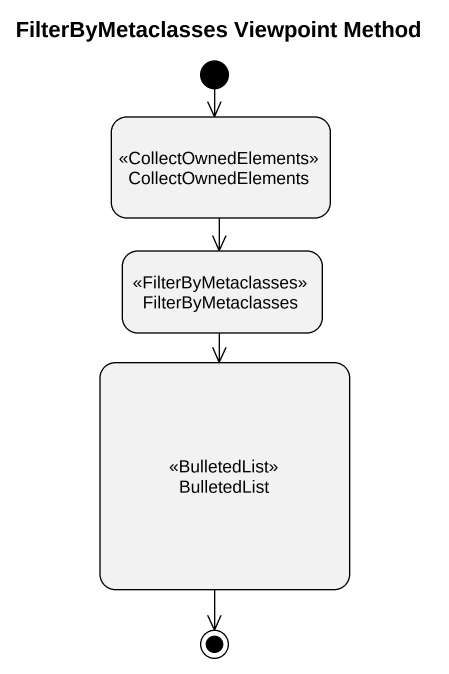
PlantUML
@startuml
title FilterByMetaclasses Viewpoint Method
hide empty description
state CollectOwnedElements <<CollectOwnedElements>>
state FilterByMetaclasses <<FilterByMetaclasses>>
state BulletedList <<BulletedList>>
[*] --> CollectOwnedElements
CollectOwnedElements --> FilterByMetaclasses
FilterByMetaclasses --> BulletedList
BulletedList --> [*]
@enduml
